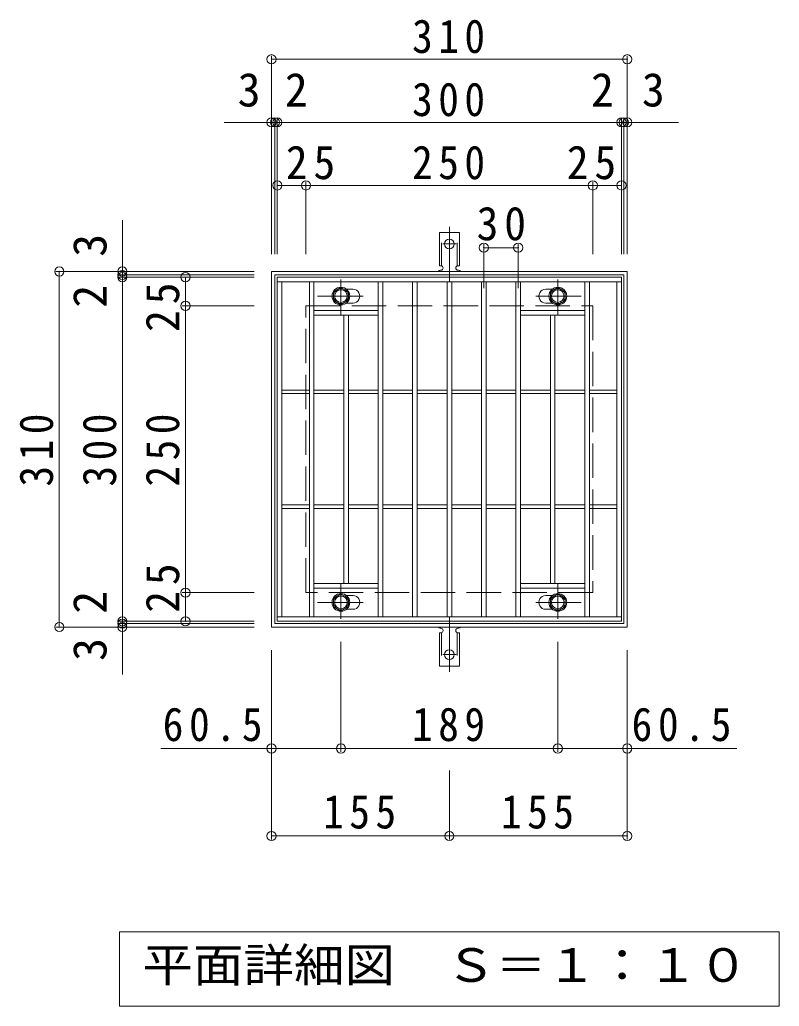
# Model space of a CAD drawing. Units: millimetres, scale not verified. Extents: x -1436 to 1795, y -1374 to 1301.
# Drawn here: x -378 to 284, y 441 to 1301 of the extents above; entities that cross this region are included whole.
import ezdxf
from ezdxf.enums import TextEntityAlignment as Align

# ---------------------------------------------------------------- set-up
doc = ezdxf.new("R2010")
doc.units = ezdxf.units.MM
doc.header["$LTSCALE"] = 10
doc.header["$PDMODE"] = 32
doc.header["$PDSIZE"] = 8
for name, pattern in [('CHAIN1', [8, 5, -1, 1, -1]), ('CHAIN2', [12, 9, -1, 1, -1]), ('DASHED2', [3, 2, -1]), ('DASHED3', [4, 3, -1])]:
    doc.linetypes.add(name, pattern=pattern)
for name, color, linetype, lineweight in [('C-1', 2, 'Continuous', 9), ('C-2', 3, 'Continuous', 9), ('C-4', 7, 'Continuous', 9), ('C-5', 2, 'Continuous', 9), ('C-8', 4, 'Continuous', 9), ('C-A', 3, 'Continuous', 9)]:
    doc.layers.add(name, color=color, linetype=linetype, lineweight=lineweight)
doc.styles.add('ＭＳ ゴシック', font='')
doc.styles.get('ＭＳ ゴシック').set_extended_font_data('MS Gothic')

msp = doc.modelspace()

# ---------------------------------------------------------------- linework, layer by layer
at = {"layer": 'C-1'}
for points in [[(-158.2, 771.99), (-158.2, 1081.99), (151.8, 1081.99), (151.8, 771.99)], [(-155.2, 774.99), (-155.2, 1078.99), (148.8, 1078.99), (148.8, 774.99)]]:
    msp.add_lwpolyline(points, close=True, dxfattribs=at)
at = {"layer": 'C-1', "linetype": 'DASHED3'}
msp.add_lwpolyline([(-128.2, 801.99), (-128.2, 1051.99), (121.8, 1051.99), (121.8, 801.99)], close=True, dxfattribs=at)
at = {"layer": 'C-2'}
for p, q in [((-153.2, 1072.99), (146.8, 1072.99)), ((-149.2, 780.99), (-149.2, 1072.99)), ((-125.2, 780.99), (-125.2, 1072.99)), ((-121.2, 780.99), (-121.2, 1072.99)), ((-92.8, 1066.49), (-87.2, 1066.49)), ((-65.2, 780.99), (-65.2, 1072.99)), ((-61.2, 780.99), (-61.2, 1072.99)), ((-35.2, 780.99), (-35.2, 1072.99)), ((-31.2, 780.99), (-31.2, 1072.99)), ((-5.2, 780.99), (-5.2, 1072.99)), ((-1.2, 780.99), (-1.2, 1072.99)), ((24.8, 780.99), (24.8, 1072.99)), ((28.8, 780.99), (28.8, 1072.99)), ((54.8, 780.99), (54.8, 1072.99)), ((58.8, 780.99), (58.8, 1072.99)), ((86.39, 1066.49), (80.8, 1066.49)), ((114.8, 780.99), (114.8, 1072.99)), ((118.8, 780.99), (118.8, 1072.99)), ((142.8, 780.99), (142.8, 1072.99)), ((-92.8, 1054.49), (-87.2, 1054.49)), ((86.39, 1054.49), (80.8, 1054.49)), ((-121.2, 1047.99), (-65.2, 1047.99)), ((-121.2, 1043.99), (-65.2, 1043.99)), ((-95.2, 809.99), (-95.2, 1043.99)), ((-91.2, 809.99), (-91.2, 1043.99)), ((114.8, 1047.99), (58.8, 1047.99)), ((114.8, 1043.99), (58.8, 1043.99)), ((84.8, 809.99), (84.8, 1043.99)), ((88.8, 809.99), (88.8, 1043.99)), ((-149.2, 978.49), (-125.2, 978.49)), ((-149.2, 975.49), (-125.2, 975.49)), ((-121.2, 978.49), (-95.2, 978.49)), ((-121.2, 975.49), (-95.2, 975.49)), ((-91.2, 978.49), (-65.2, 978.49)), ((-91.2, 975.49), (-65.2, 975.49)), ((-61.2, 978.49), (-35.2, 978.49)), ((-61.2, 975.49), (-35.2, 975.49)), ((-31.2, 978.49), (-5.2, 978.49)), ((-31.2, 975.49), (-5.2, 975.49)), ((-1.2, 978.49), (24.8, 978.49)), ((-1.2, 975.49), (24.8, 975.49)), ((28.8, 978.49), (54.8, 978.49)), ((28.8, 975.49), (54.8, 975.49)), ((58.8, 978.49), (84.8, 978.49)), ((58.8, 975.49), (84.8, 975.49)), ((88.8, 978.49), (114.8, 978.49)), ((88.8, 975.49), (114.8, 975.49)), ((118.8, 978.49), (142.8, 978.49)), ((118.8, 975.49), (142.8, 975.49)), ((-149.2, 878.49), (-125.2, 878.49)), ((-121.2, 878.49), (-95.2, 878.49)), ((-91.2, 878.49), (-65.2, 878.49)), ((-61.2, 878.49), (-35.2, 878.49)), ((-31.2, 878.49), (-5.2, 878.49)), ((-1.2, 878.49), (24.8, 878.49)), ((28.8, 878.49), (54.8, 878.49)), ((58.8, 878.49), (84.8, 878.49)), ((88.8, 878.49), (114.8, 878.49)), ((118.8, 878.49), (142.8, 878.49)), ((-149.2, 875.49), (-125.2, 875.49)), ((-121.2, 875.49), (-95.2, 875.49)), ((-91.2, 875.49), (-65.2, 875.49)), ((-61.2, 875.49), (-35.2, 875.49)), ((-31.2, 875.49), (-5.2, 875.49)), ((-1.2, 875.49), (24.8, 875.49)), ((28.8, 875.49), (54.8, 875.49)), ((58.8, 875.49), (84.8, 875.49)), ((88.8, 875.49), (114.8, 875.49)), ((118.8, 875.49), (142.8, 875.49)), ((-121.2, 809.99), (-65.2, 809.99)), ((114.8, 809.99), (58.8, 809.99)), ((-121.2, 806), (-65.2, 806)), ((114.8, 806), (58.8, 806)), ((-92.8, 799.49), (-87.2, 799.49)), ((86.39, 799.49), (80.8, 799.49)), ((-92.8, 787.49), (-87.2, 787.49)), ((86.39, 787.49), (80.8, 787.49)), ((146.8, 780.99), (-153.2, 780.99))]:
    msp.add_line(p, q, dxfattribs=at)
msp.add_lwpolyline([(-153.2, 776.99), (-153.2, 1076.99), (146.8, 1076.99), (146.8, 776.99)], close=True, dxfattribs=at)
for centre, start, end in [((-87.2, 1060.49), 269.99995, 90), ((80.8, 1060.49), 90, 270.00005), ((-87.2, 793.49), 270, 90.00005), ((80.8, 793.49), 89.99995, 270)]:
    msp.add_arc(centre, 6, start, end, dxfattribs=at)
at = {"layer": 'C-4'}
for p, q in [((-158.2, 1096.99), (-158.2, 1269.99)), ((-158.2, 1266.99), (151.8, 1266.99)), ((151.8, 1096.99), (151.8, 1269.99)), ((-155.2, 1096.99), (-155.2, 1214.99)), ((-153.2, 1096.99), (-153.2, 1214.99)), ((146.8, 1096.99), (146.8, 1214.99)), ((148.8, 1096.99), (148.8, 1214.99)), ((-199.52, 1211.99), (196.55, 1211.99)), ((-153.2, 1156.99), (146.8, 1156.99)), ((-128.2, 1096.99), (-128.2, 1159.99)), ((121.8, 1096.99), (121.8, 1159.99)), ((-288.2, 730.68), (-288.2, 1126.75)), ((26.8, 1105.72), (26.8, 1067.54)), ((26.8, 1102.72), (56.8, 1102.72)), ((56.8, 1105.72), (56.8, 1067.54)), ((-173.2, 1081.99), (-346.2, 1081.99)), ((-343.2, 771.99), (-343.2, 1081.99)), ((-173.2, 1078.99), (-291.2, 1078.99)), ((-173.2, 1076.99), (-291.2, 1076.99)), ((-233.2, 776.99), (-233.2, 1076.99)), ((-173.2, 1051.99), (-236.2, 1051.99)), ((-173.2, 801.99), (-236.2, 801.99)), ((-173.2, 776.99), (-291.2, 776.99)), ((-173.2, 774.99), (-291.2, 774.99)), ((-173.2, 771.99), (-346.2, 771.99)), ((-97.7, 663.16), (-97.7, 759.11)), ((91.3, 663.16), (91.3, 759.11)), ((-158.2, 586.92), (-158.2, 751.99)), ((151.8, 586.92), (151.8, 751.99)), ((-158.2, 666.16), (-254.81, 666.16)), ((-158.2, 666.16), (-97.7, 666.16)), ((-97.7, 666.16), (91.3, 666.16)), ((91.3, 666.16), (151.8, 666.16)), ((151.8, 666.16), (247.31, 666.16)), ((-3.2, 586.92), (-3.2, 647.05)), ((-158.2, 589.92), (-3.2, 589.92)), ((-3.2, 589.92), (151.8, 589.92))]:
    msp.add_line(p, q, dxfattribs=at)
for p in [(-158.2, 1266.99), (151.8, 1266.99), (-158.2, 1211.99), (-155.2, 1211.99), (-153.2, 1211.99), (146.8, 1211.99), (148.8, 1211.99), (151.8, 1211.99), (-153.2, 1156.99), (-128.2, 1156.99), (121.8, 1156.99), (146.8, 1156.99), (26.8, 1102.72), (56.8, 1102.72), (-343.2, 1081.99), (-288.2, 1081.99), (-288.2, 1078.99), (-288.2, 1076.99), (-233.2, 1076.99), (-233.2, 1051.99), (-233.2, 801.99), (-343.2, 771.99), (-288.2, 776.99), (-288.2, 774.99), (-288.2, 771.99), (-233.2, 776.99), (-158.2, 666.16), (-97.7, 666.16), (91.3, 666.16), (151.8, 666.16), (-158.2, 589.92), (-3.2, 589.92), (151.8, 589.92)]:
    msp.add_point(p, dxfattribs=at)
at = {"layer": 'C-5', "color": 7}
msp.add_lwpolyline([(-290.7, 441.41), (-290.7, 506.41), (284.3, 506.41), (284.3, 441.41)], close=True, dxfattribs=at)
at = {"layer": 'C-8', "linetype": 'CHAIN1'}
for p, q in [((-97.7, 1044.52), (-97.7, 1074.88)), ((91.3, 1044.52), (91.3, 1074.88)), ((-118.17, 1060.49), (-78.48, 1060.49)), ((111.77, 1060.49), (72.08, 1060.49)), ((-97.7, 809.47), (-97.7, 779.11)), ((91.3, 809.47), (91.3, 779.11)), ((-118.17, 793.49), (-78.48, 793.49)), ((111.77, 793.49), (72.08, 793.49))]:
    msp.add_line(p, q, dxfattribs=at)
at = {"layer": 'C-8'}
for points in [[(-91.2, 1056.74), (-91.2, 1064.25), (-97.7, 1068), (-104.2, 1064.25), (-104.2, 1056.74), (-97.7, 1052.99)], [(84.8, 1056.74), (84.8, 1064.25), (91.3, 1068), (97.8, 1064.25), (97.8, 1056.74), (91.3, 1052.99)], [(-91.2, 797.25), (-91.2, 789.74), (-97.7, 785.99), (-104.2, 789.74), (-104.2, 797.25), (-97.7, 801)], [(84.8, 797.25), (84.8, 789.74), (91.3, 785.99), (97.8, 789.74), (97.8, 797.25), (91.3, 801)]]:
    msp.add_lwpolyline(points, close=True, dxfattribs=at)
for centre, radius in [((-97.7, 1060.49), 7.75), ((-97.7, 1060.49), 6.5), ((91.3, 1060.49), 7.75), ((91.3, 1060.49), 6.5), ((-97.7, 1060.49), 5.5), ((91.3, 1060.49), 5.5), ((-97.7, 793.49), 7.75), ((-97.7, 793.49), 6.5), ((91.3, 793.49), 7.75), ((91.3, 793.49), 6.5), ((-97.7, 793.49), 5.5), ((91.3, 793.49), 5.5)]:
    msp.add_circle(centre, radius, dxfattribs=at)
at = {"layer": 'C-A', "color": 7, "linetype": 'CHAIN2'}
for p, q in [((-3.2, 1073.53), (-3.2, 1120.93)), ((-8.98, 1105.99), (2.58, 1105.99)), ((-3.2, 780.46), (-3.2, 733.06)), ((-8.98, 747.99), (2.58, 747.99))]:
    msp.add_line(p, q, dxfattribs=at)
at = {"layer": 'C-A'}
for p, q in [((-11.95, 1086.99), (-11.95, 1115.99)), ((5.55, 1115.99), (-11.95, 1115.99)), ((5.55, 1086.99), (5.55, 1115.99)), ((-11.95, 1086.99), (-10.7, 1086.99)), ((5.55, 1086.99), (4.3, 1086.99)), ((-11.2, 1082.99), (-10.7, 1082.99)), ((4.29, 1082.99), (4.81, 1082.99)), ((-11.95, 766.99), (-10.7, 766.99)), ((-11.95, 766.99), (-11.95, 737.99)), ((-11.2, 770.99), (-10.7, 770.99)), ((4.29, 770.99), (4.81, 770.99)), ((5.55, 766.99), (4.3, 766.99)), ((5.55, 766.99), (5.55, 737.99)), ((5.55, 737.99), (-11.95, 737.99))]:
    msp.add_line(p, q, dxfattribs=at)
at = {"layer": 'C-A', "linetype": 'DASHED2'}
for p, q in [((-9.95, 1086.85), (-9.95, 1115.99)), ((3.55, 1086.85), (3.55, 1115.99)), ((-9.95, 767.14), (-9.95, 737.99)), ((3.55, 767.14), (3.55, 737.99))]:
    msp.add_line(p, q, dxfattribs=at)
at = {"layer": 'C-A'}
for centre in [(-3.2, 1105.99), (-3.2, 747.99)]:
    msp.add_circle(centre, 4.25, dxfattribs=at)
for centre, start, end in [((-10.7, 1084.99), 270, 90), ((4.3, 1084.99), 90, 269.8667), ((-11.2, 1080.99), 90.27596, 150.00047), ((4.8, 1080.99), 29.99927, 89.75836), ((-11.2, 772.99), 209.99953, 269.72404), ((-10.7, 768.99), 270, 90), ((4.3, 768.99), 90.1333, 270), ((4.8, 772.99), 270.24164, 330.00073)]:
    msp.add_arc(centre, 2, start, end, dxfattribs=at)

# ---------------------------------------------------------------- texts
at = {"layer": 'C-4', "color": 2, "style": 'ＭＳ ゴシック'}
for s, p in [('3', (-187.72, 1216.99)), ('2', (-146.63, 1216.99)), ('2', (120.23, 1216.99)), ('3', (164.57, 1216.99))]:
    msp.add_text(s, height=29.33, dxfattribs=at).set_placement(p, align=Align.BOTTOM_LEFT)
for s, p in [('3', (-293.2, 1094.76)), ('2', (-293.2, 1050.43)), ('2', (-293.2, 783.57)), ('3', (-293.2, 742.47))]:
    msp.add_text(s, height=29.33, rotation=90, dxfattribs=at).set_placement(p, align=Align.BOTTOM_LEFT)
at = {"layer": 'C-4', "color": 2, "char_height": 29.33, "attachment_point": 7, "style": 'ＭＳ ゴシック'}
for s, insert in [('\\T1.27;\\W0.9;310', (-35.7, 1271.99)), ('\\T1.27;\\W0.9;300', (-35.7, 1216.99)), ('\\T1.27;\\W0.95;25', (-145.74, 1161.99)), ('\\T1.27;\\W0.9;250', (-35.7, 1161.99)), ('\\T1.27;\\W0.95;25', (99.12, 1161.99)), ('\\T1.27;\\W0.95;30', (20.55, 1108.72)), ('\\T1.28;\\W0.9;60.5', (-253.02, 672.16)), ('\\T1.27;\\W0.9;189', (-35.7, 672.16)), ('\\T1.28;\\W0.9;60.5', (155.63, 672.16)), ('\\T1.27;\\W0.9;155', (-113.2, 595.92)), ('\\T1.27;\\W0.9;155', (41.8, 595.92))]:
    msp.add_mtext(s, dxfattribs=dict(at, insert=insert))
at = {"layer": 'C-4', "color": 2, "char_height": 29.33, "attachment_point": 7, "rotation": 90, "style": 'ＭＳ ゴシック'}
for s, insert in [('\\T1.27;\\W0.95;25', (-238.2, 1029.32)), ('\\T1.27;\\W0.9;310', (-348.2, 894.49)), ('\\T1.27;\\W0.9;300', (-293.2, 894.49)), ('\\T1.27;\\W0.9;250', (-238.2, 894.49)), ('\\T1.27;\\W0.95;25', (-238.2, 784.46))]:
    msp.add_mtext(s, dxfattribs=dict(at, insert=insert))
at = {"layer": 'C-5', "style": 'ＭＳ ゴシック', "width": 1.1}
msp.add_text('平面詳細図\u3000Ｓ＝１：１０', height=29.33, dxfattribs=at).set_placement((-270.7, 453.91), align=Align.BOTTOM_LEFT)

doc.saveas('drawing.dxf')
